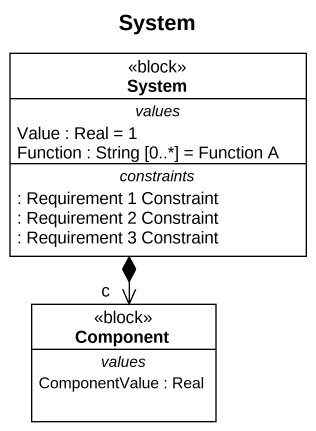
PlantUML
@startuml
title System
hide circle
hide empty members
class System <<block>> {
  -- values --
  Value : Real = 1
  Function : String [0..*] = Function A
  -- constraints --
  : Requirement 1 Constraint
  : Requirement 2 Constraint
  : Requirement 3 Constraint
}
class "Component" as Component_ <<block>> {
  -- values --
  ComponentValue : Real
}
System *--> "c" Component_
@enduml
